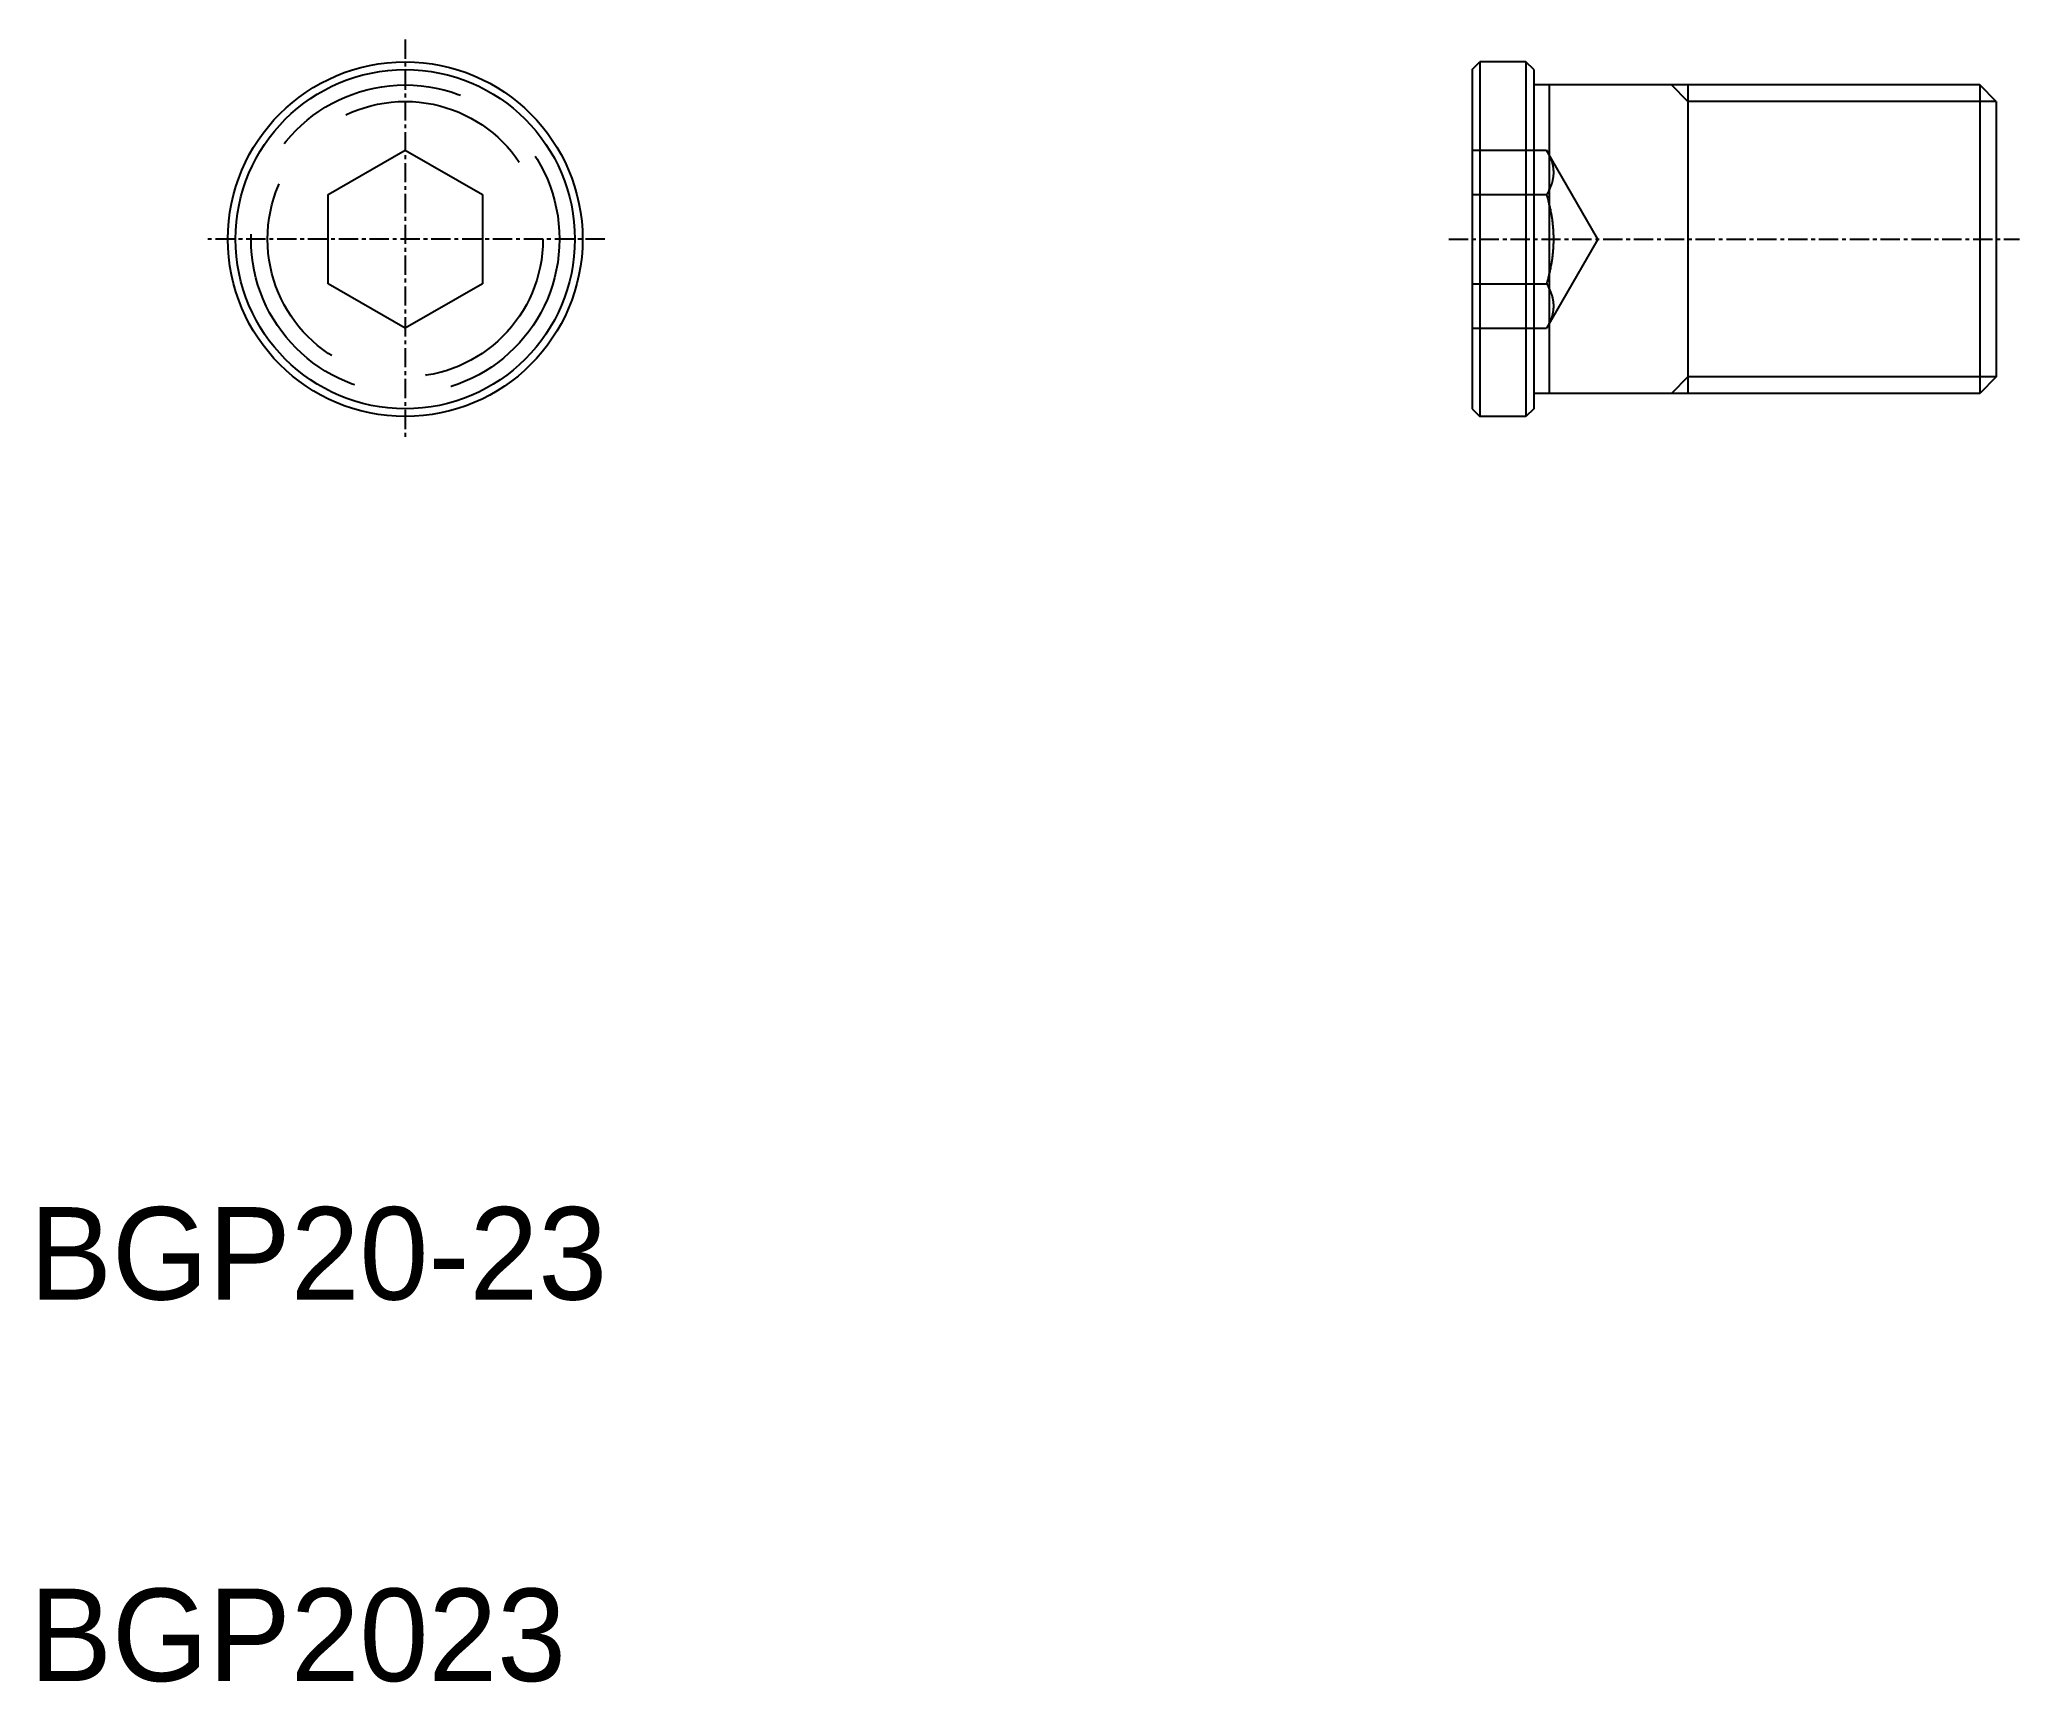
# Model space of a CAD drawing. Extents: x 150 to 278, y 26 to 133.
import ezdxf

# ---------------------------------------------------------------- set-up
doc = ezdxf.new("R2010")
doc.units = 0
doc.linetypes.add('CENTER', pattern=[2, 1.25, -0.25, 0.25, -0.25])
doc.linetypes.add('DASHED', pattern=[19.05, 12.7, -6.35])
doc.layers.get('0').update_dxf_attribs({"linetype": 'CONTINUOUS'})
doc.layers.add('CENTER', color=1, linetype='CENTER')

msp = doc.modelspace()

# ---------------------------------------------------------------- linework, layer by layer
for p, q in [((242.52, 130.74), (243.02, 131.24)), ((246.02, 131.24), (243.02, 131.24)), ((243.02, 131.24), (243.02, 108.24)), ((246.02, 131.24), (246.02, 108.24)), ((246.52, 130.74), (246.02, 131.24)), ((242.52, 130.74), (242.52, 108.74)), ((246.52, 130.74), (246.52, 108.74)), ((275.45, 129.74), (246.52, 129.74)), ((247.52, 129.74), (247.52, 109.74)), ((256.52, 129.74), (256.52, 109.74)), ((275.45, 129.74), (275.45, 109.74)), ((276.52, 128.67), (275.45, 129.74)), ((276.52, 128.67), (276.52, 110.81)), ((168.34, 122.63), (173.34, 125.51)), ((173.34, 125.51), (178.34, 122.63)), ((168.34, 116.85), (168.34, 122.63)), ((178.34, 122.63), (178.34, 116.85)), ((173.34, 113.97), (168.34, 116.85)), ((178.34, 116.85), (173.34, 113.97)), ((276.52, 110.81), (275.45, 109.74)), ((275.45, 109.74), (246.52, 109.74)), ((242.52, 108.74), (243.02, 108.24)), ((246.02, 108.24), (243.02, 108.24)), ((246.52, 108.74), (246.02, 108.24))]:
    msp.add_line(p, q)
at = {"color": 3}
for p, q in [((256.52, 128.67), (255.45, 129.74)), ((276.52, 128.67), (256.52, 128.67)), ((256.52, 110.81), (255.45, 109.74)), ((276.52, 110.81), (256.52, 110.81))]:
    msp.add_line(p, q, dxfattribs=at)
at = {"color": 3, "linetype": 'DASHED'}
for p, q in [((242.52, 125.51), (247.35, 125.51)), ((250.69, 119.74), (247.35, 125.51)), ((242.52, 122.63), (247.35, 122.63)), ((250.69, 119.74), (247.35, 113.97)), ((242.52, 116.85), (247.35, 116.85)), ((242.52, 113.97), (247.35, 113.97))]:
    msp.add_line(p, q, dxfattribs=at)
at = {"color": 3}
for points in [[(247.35, 125.51, 0), (247.37, 125.48, 0), (247.39, 125.44, 0), (247.41, 125.41, 0), (247.43, 125.37, 0), (247.45, 125.34, 0), (247.47, 125.31, 0), (247.48, 125.27, 0), (247.5, 125.24, 0), (247.51, 125.21, 0), (247.53, 125.18, 0), (247.54, 125.14, 0), (247.56, 125.11, 0), (247.57, 125.08, 0), (247.59, 125.05, 0), (247.6, 125.02, 0), (247.61, 124.99, 0), (247.62, 124.96, 0), (247.64, 124.92, 0), (247.65, 124.89, 0), (247.66, 124.86, 0), (247.67, 124.83, 0), (247.68, 124.8, 0), (247.69, 124.77, 0), (247.7, 124.74, 0), (247.71, 124.71, 0), (247.71, 124.68, 0), (247.72, 124.65, 0), (247.73, 124.63, 0), (247.74, 124.6, 0), (247.74, 124.57, 0), (247.75, 124.54, 0), (247.76, 124.51, 0), (247.76, 124.48, 0), (247.77, 124.45, 0), (247.77, 124.42, 0), (247.78, 124.39, 0), (247.78, 124.37, 0), (247.78, 124.34, 0), (247.79, 124.31, 0), (247.79, 124.28, 0), (247.79, 124.25, 0), (247.79, 124.22, 0), (247.8, 124.2, 0), (247.8, 124.17, 0), (247.8, 124.14, 0), (247.8, 124.11, 0), (247.8, 124.08, 0), (247.8, 124.05, 0), (247.8, 124.03, 0), (247.8, 124, 0), (247.8, 123.97, 0), (247.8, 123.94, 0), (247.79, 123.91, 0), (247.79, 123.89, 0), (247.79, 123.86, 0), (247.79, 123.83, 0), (247.78, 123.8, 0), (247.78, 123.77, 0), (247.78, 123.74, 0), (247.77, 123.71, 0), (247.77, 123.69, 0), (247.76, 123.66, 0), (247.76, 123.63, 0), (247.75, 123.6, 0), (247.74, 123.57, 0), (247.74, 123.54, 0), (247.73, 123.51, 0), (247.72, 123.48, 0), (247.71, 123.45, 0), (247.71, 123.42, 0), (247.7, 123.39, 0), (247.69, 123.36, 0), (247.68, 123.33, 0), (247.67, 123.3, 0), (247.66, 123.27, 0), (247.65, 123.24, 0), (247.64, 123.21, 0), (247.62, 123.18, 0), (247.61, 123.15, 0), (247.6, 123.12, 0), (247.59, 123.09, 0), (247.57, 123.06, 0), (247.56, 123.03, 0), (247.54, 122.99, 0), (247.53, 122.96, 0), (247.51, 122.93, 0), (247.5, 122.9, 0), (247.48, 122.86, 0), (247.47, 122.83, 0), (247.45, 122.8, 0), (247.43, 122.76, 0), (247.41, 122.73, 0), (247.39, 122.69, 0), (247.37, 122.66, 0), (247.35, 122.63, 0)], [(247.35, 122.63, 0), (247.37, 122.56, 0), (247.39, 122.49, 0), (247.41, 122.42, 0), (247.43, 122.35, 0), (247.45, 122.28, 0), (247.47, 122.22, 0), (247.48, 122.15, 0), (247.5, 122.08, 0), (247.51, 122.02, 0), (247.53, 121.95, 0), (247.54, 121.89, 0), (247.56, 121.82, 0), (247.57, 121.76, 0), (247.59, 121.7, 0), (247.6, 121.64, 0), (247.61, 121.57, 0), (247.62, 121.51, 0), (247.64, 121.45, 0), (247.65, 121.39, 0), (247.66, 121.33, 0), (247.67, 121.27, 0), (247.68, 121.21, 0), (247.69, 121.15, 0), (247.7, 121.09, 0), (247.71, 121.03, 0), (247.71, 120.97, 0), (247.72, 120.91, 0), (247.73, 120.85, 0), (247.74, 120.79, 0), (247.74, 120.74, 0), (247.75, 120.68, 0), (247.76, 120.62, 0), (247.76, 120.56, 0), (247.77, 120.5, 0), (247.77, 120.45, 0), (247.78, 120.39, 0), (247.78, 120.33, 0), (247.78, 120.28, 0), (247.79, 120.22, 0), (247.79, 120.16, 0), (247.79, 120.11, 0), (247.79, 120.05, 0), (247.8, 119.99, 0), (247.8, 119.94, 0), (247.8, 119.88, 0), (247.8, 119.82, 0), (247.8, 119.77, 0), (247.8, 119.71, 0), (247.8, 119.65, 0), (247.8, 119.6, 0), (247.8, 119.54, 0), (247.8, 119.48, 0), (247.79, 119.43, 0), (247.79, 119.37, 0), (247.79, 119.31, 0), (247.79, 119.26, 0), (247.78, 119.2, 0), (247.78, 119.14, 0), (247.78, 119.09, 0), (247.77, 119.03, 0), (247.77, 118.97, 0), (247.76, 118.92, 0), (247.76, 118.86, 0), (247.75, 118.8, 0), (247.74, 118.74, 0), (247.74, 118.68, 0), (247.73, 118.63, 0), (247.72, 118.57, 0), (247.71, 118.51, 0), (247.71, 118.45, 0), (247.7, 118.39, 0), (247.69, 118.33, 0), (247.68, 118.27, 0), (247.67, 118.21, 0), (247.66, 118.15, 0), (247.65, 118.09, 0), (247.64, 118.03, 0), (247.62, 117.97, 0), (247.61, 117.9, 0), (247.6, 117.84, 0), (247.59, 117.78, 0), (247.57, 117.72, 0), (247.56, 117.65, 0), (247.54, 117.59, 0), (247.53, 117.52, 0), (247.51, 117.46, 0), (247.5, 117.39, 0), (247.48, 117.33, 0), (247.47, 117.26, 0), (247.45, 117.19, 0), (247.43, 117.13, 0), (247.41, 117.06, 0), (247.39, 116.99, 0), (247.37, 116.92, 0), (247.35, 116.85, 0)], [(247.35, 116.85, 0), (247.37, 116.82, 0), (247.39, 116.78, 0), (247.41, 116.75, 0), (247.43, 116.71, 0), (247.45, 116.68, 0), (247.47, 116.65, 0), (247.48, 116.61, 0), (247.5, 116.58, 0), (247.51, 116.55, 0), (247.53, 116.52, 0), (247.54, 116.48, 0), (247.56, 116.45, 0), (247.57, 116.42, 0), (247.59, 116.39, 0), (247.6, 116.36, 0), (247.61, 116.33, 0), (247.62, 116.3, 0), (247.64, 116.26, 0), (247.65, 116.23, 0), (247.66, 116.2, 0), (247.67, 116.17, 0), (247.68, 116.14, 0), (247.69, 116.11, 0), (247.7, 116.08, 0), (247.71, 116.05, 0), (247.71, 116.02, 0), (247.72, 115.99, 0), (247.73, 115.97, 0), (247.74, 115.94, 0), (247.74, 115.91, 0), (247.75, 115.88, 0), (247.76, 115.85, 0), (247.76, 115.82, 0), (247.77, 115.79, 0), (247.77, 115.76, 0), (247.78, 115.73, 0), (247.78, 115.71, 0), (247.78, 115.68, 0), (247.79, 115.65, 0), (247.79, 115.62, 0), (247.79, 115.59, 0), (247.79, 115.56, 0), (247.8, 115.54, 0), (247.8, 115.51, 0), (247.8, 115.48, 0), (247.8, 115.45, 0), (247.8, 115.42, 0), (247.8, 115.39, 0), (247.8, 115.37, 0), (247.8, 115.34, 0), (247.8, 115.31, 0), (247.8, 115.28, 0), (247.79, 115.25, 0), (247.79, 115.22, 0), (247.79, 115.2, 0), (247.79, 115.17, 0), (247.78, 115.14, 0), (247.78, 115.11, 0), (247.78, 115.08, 0), (247.77, 115.05, 0), (247.77, 115.03, 0), (247.76, 115, 0), (247.76, 114.97, 0), (247.75, 114.94, 0), (247.74, 114.91, 0), (247.74, 114.88, 0), (247.73, 114.85, 0), (247.72, 114.82, 0), (247.71, 114.79, 0), (247.71, 114.76, 0), (247.7, 114.73, 0), (247.69, 114.7, 0), (247.68, 114.67, 0), (247.67, 114.64, 0), (247.66, 114.61, 0), (247.65, 114.58, 0), (247.64, 114.55, 0), (247.62, 114.52, 0), (247.61, 114.49, 0), (247.6, 114.46, 0), (247.59, 114.43, 0), (247.57, 114.4, 0), (247.56, 114.37, 0), (247.54, 114.33, 0), (247.53, 114.3, 0), (247.51, 114.27, 0), (247.5, 114.24, 0), (247.48, 114.2, 0), (247.47, 114.17, 0), (247.45, 114.14, 0), (247.43, 114.1, 0), (247.41, 114.07, 0), (247.39, 114.03, 0), (247.37, 114, 0), (247.35, 113.97, 0)]]:
    msp.add_polyline3d(points, dxfattribs=at)
for radius in [11.5, 11]:
    msp.add_circle((173.34, 119.74), radius)
at = {"color": 3, "linetype": 'DASHED'}
for radius in [10, 8.93]:
    msp.add_circle((173.34, 119.74), radius, dxfattribs=at)
at = {"layer": 'CENTER', "color": 1, "linetype": 'CENTER'}
for p, q in [((173.34, 132.68), (173.34, 106.79)), ((186.28, 119.74), (160.39, 119.74)), ((241.02, 119.74), (278.02, 119.74))]:
    msp.add_line(p, q, dxfattribs=at)

# ---------------------------------------------------------------- texts
for s, p in [('BGP20-23', (148.97, 50.97)), ('BGP2023', (148.97, 26.23))]:
    msp.add_text(s, height=6).set_placement(p)

doc.saveas('drawing.dxf')
